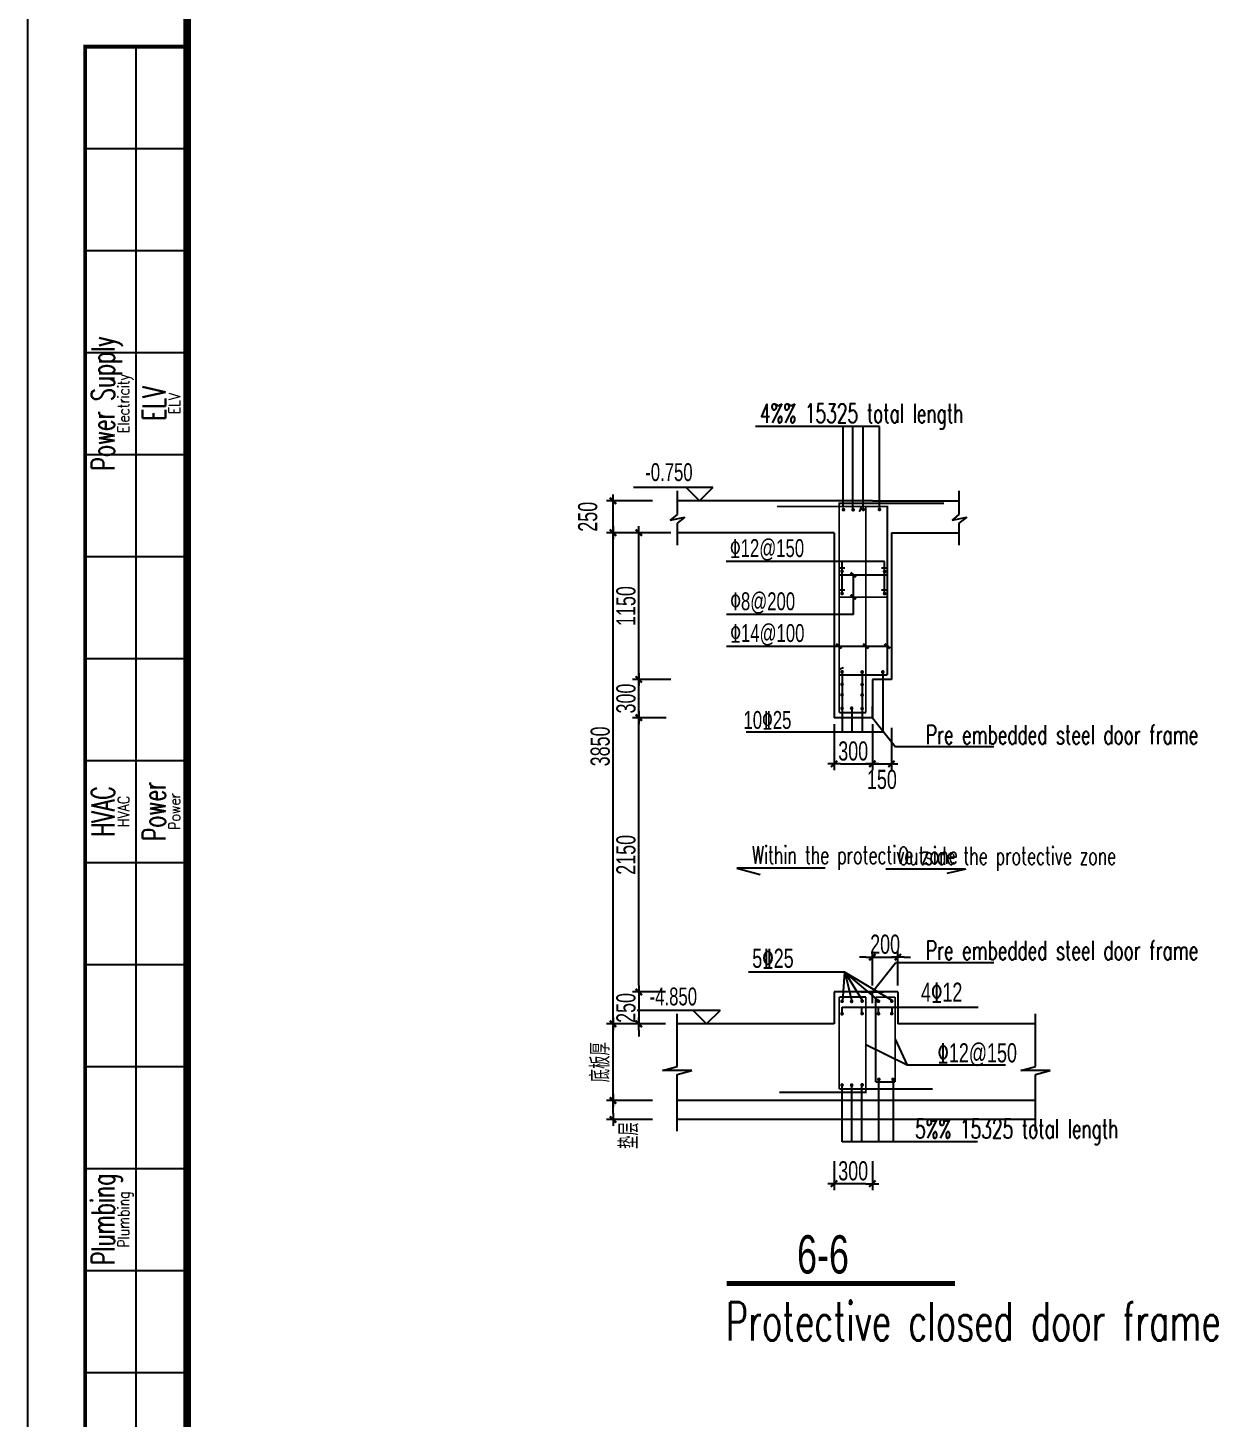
# Model space of a CAD drawing. Extents: x 68709 to 334654, y -65926 to 107615.
# Drawn here: x 68709 to 96715, y -8064 to 24657 of the extents above; entities that cross this region are included whole.
import ezdxf
from ezdxf.enums import TextEntityAlignment as Align
from ezdxf.xclip import XClip

# ---------------------------------------------------------------- set-up
doc = ezdxf.new("R2010")
doc.units = 0
doc.header["$LTSCALE"] = 2000
doc.header["$MEASUREMENT"] = 0
doc.header["$XCLIPFRAME"] = 0
doc.linetypes.add('DASH', pattern=[0.35, 0.25, -0.1])
doc.linetypes.add('DOTE', pattern=[2.42, 2, -0.2, 0.02, -0.2])
doc.layers.get('0').update_dxf_attribs({"linetype": 'CONTINUOUS'})
doc.layers.get('Defpoints').update_dxf_attribs({"linetype": 'CONTINUOUS'})
for name, color, linetype in [('AXIS', 3, 'CONTINUOUS'), ('dote', 8, 'CONTINUOUS'), ('RFPM$0$0-详图-line', 6, 'CONTINUOUS'), ('RFPM$0$0-详图-text', 4, 'CONTINUOUS'), ('RFPM$0$0-详图-钢筋', 1, 'CONTINUOUS')]:
    doc.layers.add(name, color=color, linetype=linetype)
doc.styles.add('0x_tk_A0_LIN$0$TKZ2_tjkts.shx', font='tjromant.shx', dxfattribs={"bigfont": 'tjkts.shx'})
doc.styles.add('DIM_FONT', font='SIMPLEX.shx', dxfattribs={"width": 0.8})
doc.styles.add('MEN', font='tjromans.shx', dxfattribs={"width": 0.7, "bigfont": 'tjhztxt.shx'})
doc.styles.add('RFPM$0$link', font='tj03-romand1.shx', dxfattribs={"width": 0.7, "bigfont": 'hztxt5.shx'})
doc.styles.add('TONGJI-FONT', font='simplex.shx', dxfattribs={"width": 0.65})
doc.dimstyles.new('DIMN300', dxfattribs={"dimscale": 1.5, "dimtxt": 300, "dimasz": 100, "dimexe": 100, "dimexo": 100, "dimgap": 100, "dimtad": 1, "dimdec": 0, "dimtxsty": 'MEN', "dimblk": 'ARCHTICK', "dimcen": 1.5, "dimdle": 100, "dimclrt": 7, "dimazin": 2, "dimtfac": 1, "dimtdec": 0, "dimtix": 1, "dimtmove": 2, "dimatfit": 3, "dimfxl": 0, "dimarcsym": 0})
doc.dimstyles.new('RFPM$0$jg-100p2', dxfattribs={"dimtxt": 300, "dimasz": 100, "dimexe": 100, "dimexo": 100, "dimgap": 50, "dimtad": 1, "dimdec": 0, "dimlfac": 0.5, "dimtxsty": 'RFPM$0$link', "dimblk": 'RFPM$0$0-dim-mark', "dimcen": 100, "dimazin": 2, "dimtfac": 1, "dimtdec": 0, "dimtix": 1, "dimtmove": 2, "dimatfit": 3, "dimldrblk": 'RFPM$0$0-dim-mark', "dimfxl": 0, "dimarcsym": 0})

# ---------------------------------------------------------------- blocks, each defined once
blk = doc.blocks.new('0x_tk_A0_LIN$0$TJAD_TK_A0')
for p, q in [((973, -441.7), (973, 399.3)), ((990, -412.7), (990, -156.7)), ((982, -172.7), (998, -172.7)), ((982, -188.7), (998, -188.7)), ((982, -204.7), (998, -204.7)), ((982, -220.7), (998, -220.7)), ((982, -236.7), (998, -236.7)), ((982, -252.7), (998, -252.7)), ((982, -268.7), (998, -268.7)), ((982, -284.7), (998, -284.7)), ((982, -300.7), (998, -300.7)), ((982, -316.7), (998, -316.7)), ((982, -332.7), (998, -332.7)), ((982, -348.7), (998, -348.7)), ((982, -364.7), (998, -364.7))]:
    blk.add_line(p, q)
at = {"const_width": 1.2}
blk.add_lwpolyline([(2152, -431.7), (2152, 389.3), (998, 389.3), (998, -431.7)], close=True, dxfattribs=at)
at = {"const_width": 0.6}
blk.add_lwpolyline([(998, -431.7), (982, -431.7), (982, -156.7), (998, -156.7)], dxfattribs=at)
for s, height, style, width, p in [('Power Supply', 3.6, 'TONGJI-FONT', 0.65, (984.79, -212.7)), ('Electricity', 1.8, '0x_tk_A0_LIN$0$TKZ2_tjkts.shx', 0.8, (988.02, -212.7)), ('ELV', 3.6, 'TONGJI-FONT', 0.65, (992.79, -212.7)), ('ELV', 1.8, '0x_tk_A0_LIN$0$TKZ2_tjkts.shx', 0.8, (996.02, -212.7)), ('Power', 3.6, 'TONGJI-FONT', 0.65, (992.79, -276.7)), ('HVAC', 3.6, 'TONGJI-FONT', 0.65, (984.79, -276.7)), ('HVAC', 1.8, '0x_tk_A0_LIN$0$TKZ2_tjkts.shx', 0.8, (988.02, -276.7)), ('Power', 1.8, '0x_tk_A0_LIN$0$TKZ2_tjkts.shx', 0.8, (996.02, -276.7)), ('Plumbing', 3.6, 'TONGJI-FONT', 0.65, (984.79, -340.7)), ('Plumbing', 1.8, '0x_tk_A0_LIN$0$TKZ2_tjkts.shx', 0.8, (988.02, -340.7))]:
    blk.add_text(s, height=height, rotation=90, dxfattribs=dict(style=style, width=width)).set_placement(p, align=Align.MIDDLE_CENTER)
blk = doc.blocks.new('0x_tk_A0_LIN')
blk.add_blockref('0x_tk_A0_LIN$0$TJAD_TK_A0', (-973, 441.7))
blk = doc.blocks.new('RFPM$0$0-dim-mark')
blk.add_line((-1, 0), (1, 0))
at = {"color": 0, "linetype": 'ByBlock', "const_width": 0.35}
blk.add_lwpolyline([(-0.5, -0.5), (0.5, 0.5)], dxfattribs=at)
blk = doc.blocks.new('*D192')
at = {"layer": 'Defpoints', "color": 0, "transparency": 16777216}
for p in [(518490641, 4145091374), (518491359, 4145091374), (518491359, 4145083674)]:
    blk.add_point(p, dxfattribs=at)
at = {"layer": 'RFPM$0$0-详图-text', "color": 0, "lineweight": -2, "transparency": 16777216}
for p, q in [((518491259, 4145091374), (518490541, 4145091374)), ((518490641, 4145083774), (518490641, 4145091274)), ((518491259, 4145083674), (518490541, 4145083674))]:
    blk.add_line(p, q, dxfattribs=at)
at = {"layer": 'RFPM$0$0-详图-text', "color": 0, "lineweight": -2, "transparency": 16777216, "xscale": 100, "yscale": 100, "zscale": 100}
for p, rotation in [((518490641, 4145091374), 90), ((518490641, 4145083674), 270)]:
    blk.add_blockref('RFPM$0$0-dim-mark', p, dxfattribs=dict(at, rotation=rotation))
at = {"layer": 'RFPM$0$0-详图-text', "color": 0, "transparency": 16777216, "insert": (518490441, 4145088024), "char_height": 300, "attachment_point": 5, "rotation": 90, "style": 'RFPM$0$link'}
blk.add_mtext('\\A1;3850', dxfattribs=at)
blk = doc.blocks.new('*D193')
at = {"layer": 'Defpoints', "color": 0, "transparency": 16777216}
for p in [(518490641, 4145083674), (518491359, 4145083674), (518491359, 4145082474)]:
    blk.add_point(p, dxfattribs=at)
at = {"layer": 'RFPM$0$0-详图-text', "color": 0, "lineweight": -2, "transparency": 16777216}
for p, q in [((518491259, 4145083674), (518490541, 4145083674)), ((518490641, 4145082574), (518490641, 4145083574)), ((518491259, 4145082474), (518490541, 4145082474))]:
    blk.add_line(p, q, dxfattribs=at)
at = {"layer": 'RFPM$0$0-详图-text', "color": 0, "lineweight": -2, "transparency": 16777216, "xscale": 100, "yscale": 100, "zscale": 100}
for p, rotation in [((518490641, 4145083674), 90), ((518490641, 4145082474), 270)]:
    blk.add_blockref('RFPM$0$0-dim-mark', p, dxfattribs=dict(at, rotation=rotation))
at = {"layer": 'RFPM$0$0-详图-text', "color": 0, "transparency": 16777216, "insert": (518490441, 4145083074), "char_height": 300, "attachment_point": 5, "rotation": 90, "style": 'RFPM$0$link'}
blk.add_mtext('\\A1;底板厚', dxfattribs=at)
blk = doc.blocks.new('*D194')
at = {"layer": 'Defpoints', "color": 0, "transparency": 16777216}
for p in [(518490641, 4145082474), (518491359, 4145082474), (518491359, 4145082174)]:
    blk.add_point(p, dxfattribs=at)
at = {"layer": 'RFPM$0$0-详图-text', "color": 0, "lineweight": -2, "transparency": 16777216}
for p, q in [((518491259, 4145082474), (518490541, 4145082474)), ((518490641, 4145082274), (518490641, 4145082374)), ((518491259, 4145082174), (518490541, 4145082174))]:
    blk.add_line(p, q, dxfattribs=at)
at = {"layer": 'RFPM$0$0-详图-text', "color": 0, "lineweight": -2, "transparency": 16777216, "xscale": 100, "yscale": 100, "zscale": 100}
for p, rotation in [((518490641, 4145082474), 90), ((518490641, 4145082174), 270)]:
    blk.add_blockref('RFPM$0$0-dim-mark', p, dxfattribs=dict(at, rotation=rotation))
at = {"layer": 'RFPM$0$0-详图-text', "color": 0, "transparency": 16777216, "insert": (518490891, 4145081924), "char_height": 300, "attachment_point": 5, "rotation": 90, "style": 'RFPM$0$link'}
blk.add_mtext('\\A1;垫层', dxfattribs=at)
blk = doc.blocks.new('*D195')
at = {"layer": 'Defpoints', "color": 0, "transparency": 16777216}
for p in [(518494105, 4145081624), (518494705, 4145081624), (518494105, 4145081169)]:
    blk.add_point(p, dxfattribs=at)
at = {"layer": 'RFPM$0$0-详图-text', "color": 0, "lineweight": -2, "transparency": 16777216}
for p, q in [((518494105, 4145081524), (518494105, 4145081069)), ((518494705, 4145081524), (518494705, 4145081069)), ((518494605, 4145081169), (518494205, 4145081169))]:
    blk.add_line(p, q, dxfattribs=at)
at = {"layer": 'RFPM$0$0-详图-text', "color": 0, "lineweight": -2, "transparency": 16777216, "xscale": 100, "yscale": 100, "zscale": 100, "rotation": 180}
blk.add_blockref('RFPM$0$0-dim-mark', (518494105, 4145081169), dxfattribs=at)
at = {"layer": 'RFPM$0$0-详图-text', "color": 0, "lineweight": -2, "transparency": 16777216, "xscale": 100, "yscale": 100, "zscale": 100}
blk.add_blockref('RFPM$0$0-dim-mark', (518494705, 4145081169), dxfattribs=at)
at = {"layer": 'RFPM$0$0-详图-text', "color": 0, "transparency": 16777216, "insert": (518494405, 4145081369), "char_height": 300, "attachment_point": 5, "style": 'RFPM$0$link'}
blk.add_mtext('\\A1;300', dxfattribs=at)
blk = doc.blocks.new('*D196')
at = {"layer": 'Defpoints', "color": 0, "transparency": 16777216}
for p in [(518490641, 4145091874), (518491359, 4145091874), (518491359, 4145091374)]:
    blk.add_point(p, dxfattribs=at)
at = {"layer": 'RFPM$0$0-详图-text', "color": 0, "lineweight": -2, "transparency": 16777216}
for p, q in [((518491259, 4145091874), (518490541, 4145091874)), ((518490641, 4145091474), (518490641, 4145091774)), ((518491259, 4145091374), (518490541, 4145091374))]:
    blk.add_line(p, q, dxfattribs=at)
at = {"layer": 'RFPM$0$0-详图-text', "color": 0, "lineweight": -2, "transparency": 16777216, "xscale": 100, "yscale": 100, "zscale": 100}
for p, rotation in [((518490641, 4145091874), 90), ((518490641, 4145091374), 270)]:
    blk.add_blockref('RFPM$0$0-dim-mark', p, dxfattribs=dict(at, rotation=rotation))
at = {"layer": 'RFPM$0$0-详图-text', "color": 0, "transparency": 16777216, "insert": (518490246, 4145091624), "char_height": 300, "attachment_point": 5, "rotation": 90, "style": 'RFPM$0$link'}
blk.add_mtext('\\A1;250', dxfattribs=at)
blk = doc.blocks.new('*D197')
at = {"layer": 'Defpoints', "color": 0, "transparency": 16777216}
for p in [(518491566, 4145084174), (518491045, 4145083674), (518491566, 4145083674)]:
    blk.add_point(p, dxfattribs=at)
at = {"layer": 'RFPM$0$0-详图-text', "color": 0, "lineweight": -2, "transparency": 16777216}
for p, q in [((518491045, 4145084274), (518491045, 4145084374)), ((518491466, 4145084174), (518490945, 4145084174)), ((518491045, 4145084174), (518491045, 4145083674)), ((518491466, 4145083674), (518490945, 4145083674)), ((518491045, 4145083574), (518491045, 4145083474))]:
    blk.add_line(p, q, dxfattribs=at)
at = {"layer": 'RFPM$0$0-详图-text', "color": 0, "lineweight": -2, "transparency": 16777216, "xscale": 100, "yscale": 100, "zscale": 100}
for p, rotation in [((518491045, 4145084174), 270), ((518491045, 4145083674), 90)]:
    blk.add_blockref('RFPM$0$0-dim-mark', p, dxfattribs=dict(at, rotation=rotation))
at = {"layer": 'RFPM$0$0-详图-text', "color": 0, "transparency": 16777216, "insert": (518490845, 4145083924), "char_height": 300, "attachment_point": 5, "rotation": 90, "style": 'RFPM$0$link'}
blk.add_mtext('\\A1;250', dxfattribs=at)
blk = doc.blocks.new('*D198')
at = {"layer": 'Defpoints', "color": 0, "transparency": 16777216}
for p in [(518494105, 4145088474), (518494705, 4145088474), (518494705, 4145087750)]:
    blk.add_point(p, dxfattribs=at)
at = {"layer": 'RFPM$0$0-详图-text', "color": 0, "lineweight": -2, "transparency": 16777216}
for p, q in [((518494105, 4145088374), (518494105, 4145087650)), ((518494705, 4145088374), (518494705, 4145087650)), ((518494205, 4145087750), (518494605, 4145087750))]:
    blk.add_line(p, q, dxfattribs=at)
at = {"layer": 'RFPM$0$0-详图-text', "color": 0, "lineweight": -2, "transparency": 16777216, "xscale": 100, "yscale": 100, "zscale": 100, "rotation": 180}
blk.add_blockref('RFPM$0$0-dim-mark', (518494105, 4145087750), dxfattribs=at)
at = {"layer": 'RFPM$0$0-详图-text', "color": 0, "lineweight": -2, "transparency": 16777216, "xscale": 100, "yscale": 100, "zscale": 100}
blk.add_blockref('RFPM$0$0-dim-mark', (518494705, 4145087750), dxfattribs=at)
at = {"layer": 'RFPM$0$0-详图-text', "color": 0, "transparency": 16777216, "insert": (518494405, 4145087950), "char_height": 300, "attachment_point": 5, "style": 'RFPM$0$link'}
blk.add_mtext('\\A1;300', dxfattribs=at)
blk = doc.blocks.new('*D199')
at = {"layer": 'Defpoints', "color": 0, "transparency": 16777216}
for p in [(518494705, 4145088474), (518495005, 4145088414), (518495005, 4145087750)]:
    blk.add_point(p, dxfattribs=at)
at = {"layer": 'RFPM$0$0-详图-text', "color": 0, "lineweight": -2, "transparency": 16777216}
for p, q in [((518494705, 4145088374), (518494705, 4145087650)), ((518495005, 4145088314), (518495005, 4145087650)), ((518494805, 4145087750), (518494905, 4145087750))]:
    blk.add_line(p, q, dxfattribs=at)
at = {"layer": 'RFPM$0$0-详图-text', "color": 0, "lineweight": -2, "transparency": 16777216, "xscale": 100, "yscale": 100, "zscale": 100, "rotation": 180}
blk.add_blockref('RFPM$0$0-dim-mark', (518494705, 4145087750), dxfattribs=at)
at = {"layer": 'RFPM$0$0-详图-text', "color": 0, "lineweight": -2, "transparency": 16777216, "xscale": 100, "yscale": 100, "zscale": 100}
blk.add_blockref('RFPM$0$0-dim-mark', (518495005, 4145087750), dxfattribs=at)
at = {"layer": 'RFPM$0$0-详图-text', "color": 0, "transparency": 16777216, "insert": (518494855, 4145087505), "char_height": 300, "attachment_point": 5, "style": 'RFPM$0$link'}
blk.add_mtext('\\A1;150', dxfattribs=at)
blk = doc.blocks.new('*D200')
at = {"layer": 'Defpoints', "color": 0, "transparency": 16777216}
for p in [(518491045, 4145088474), (518491572, 4145088474), (518491566, 4145084174)]:
    blk.add_point(p, dxfattribs=at)
at = {"layer": 'RFPM$0$0-详图-text', "color": 0, "lineweight": -2, "transparency": 16777216}
for p, q in [((518491472, 4145088474), (518490945, 4145088474)), ((518491045, 4145084274), (518491045, 4145088374)), ((518491466, 4145084174), (518490945, 4145084174))]:
    blk.add_line(p, q, dxfattribs=at)
at = {"layer": 'RFPM$0$0-详图-text', "color": 0, "lineweight": -2, "transparency": 16777216, "xscale": 100, "yscale": 100, "zscale": 100}
for p, rotation in [((518491045, 4145088474), 90), ((518491045, 4145084174), 270)]:
    blk.add_blockref('RFPM$0$0-dim-mark', p, dxfattribs=dict(at, rotation=rotation))
at = {"layer": 'RFPM$0$0-详图-text', "color": 0, "transparency": 16777216, "insert": (518490845, 4145086324), "char_height": 300, "attachment_point": 5, "rotation": 90, "style": 'RFPM$0$link'}
blk.add_mtext('\\A1;2150', dxfattribs=at)
blk = doc.blocks.new('*D201')
at = {"layer": 'Defpoints', "color": 0, "transparency": 16777216}
for p in [(518491045, 4145089074), (518491646, 4145089074), (518491572, 4145088474)]:
    blk.add_point(p, dxfattribs=at)
at = {"layer": 'RFPM$0$0-详图-text', "color": 0, "lineweight": -2, "transparency": 16777216}
for p, q in [((518491546, 4145089074), (518490945, 4145089074)), ((518491045, 4145088574), (518491045, 4145088974)), ((518491472, 4145088474), (518490945, 4145088474))]:
    blk.add_line(p, q, dxfattribs=at)
at = {"layer": 'RFPM$0$0-详图-text', "color": 0, "lineweight": -2, "transparency": 16777216, "xscale": 100, "yscale": 100, "zscale": 100}
for p, rotation in [((518491045, 4145089074), 90), ((518491045, 4145088474), 270)]:
    blk.add_blockref('RFPM$0$0-dim-mark', p, dxfattribs=dict(at, rotation=rotation))
at = {"layer": 'RFPM$0$0-详图-text', "color": 0, "transparency": 16777216, "insert": (518490845, 4145088774), "char_height": 300, "attachment_point": 5, "rotation": 90, "style": 'RFPM$0$link'}
blk.add_mtext('\\A1;300', dxfattribs=at)
blk = doc.blocks.new('*D202')
at = {"layer": 'Defpoints', "color": 0, "transparency": 16777216}
for p in [(518491045, 4145091374), (518491646, 4145091374), (518491646, 4145089074)]:
    blk.add_point(p, dxfattribs=at)
at = {"layer": 'RFPM$0$0-详图-text', "color": 0, "lineweight": -2, "transparency": 16777216}
for p, q in [((518491546, 4145091374), (518490945, 4145091374)), ((518491045, 4145089174), (518491045, 4145091274)), ((518491546, 4145089074), (518490945, 4145089074))]:
    blk.add_line(p, q, dxfattribs=at)
at = {"layer": 'RFPM$0$0-详图-text', "color": 0, "lineweight": -2, "transparency": 16777216, "xscale": 100, "yscale": 100, "zscale": 100}
for p, rotation in [((518491045, 4145091374), 90), ((518491045, 4145089074), 270)]:
    blk.add_blockref('RFPM$0$0-dim-mark', p, dxfattribs=dict(at, rotation=rotation))
at = {"layer": 'RFPM$0$0-详图-text', "color": 0, "transparency": 16777216, "insert": (518490845, 4145090224), "char_height": 300, "attachment_point": 5, "rotation": 90, "style": 'RFPM$0$link'}
blk.add_mtext('\\A1;1150', dxfattribs=at)
blk = doc.blocks.new('*D140')
at = {"layer": 'Defpoints', "color": 0, "transparency": 16777216}
for p in [(518495105, 4145084721), (518494705, 4145084174), (518495105, 4145084174)]:
    blk.add_point(p, dxfattribs=at)
at = {"layer": 'RFPM$0$0-详图-text', "color": 0, "lineweight": -2, "transparency": 16777216}
for p, q in [((518494605, 4145084721), (518494505, 4145084721)), ((518494705, 4145084274), (518494705, 4145084821)), ((518494705, 4145084721), (518495105, 4145084721)), ((518495105, 4145084274), (518495105, 4145084821)), ((518495205, 4145084721), (518495305, 4145084721))]:
    blk.add_line(p, q, dxfattribs=at)
at = {"layer": 'RFPM$0$0-详图-text', "color": 0, "lineweight": -2, "transparency": 16777216, "xscale": 100, "yscale": 100, "zscale": 100}
blk.add_blockref('RFPM$0$0-dim-mark', (518494705, 4145084721), dxfattribs=at)
at = {"layer": 'RFPM$0$0-详图-text', "color": 0, "lineweight": -2, "transparency": 16777216, "xscale": 100, "yscale": 100, "zscale": 100, "rotation": 180}
blk.add_blockref('RFPM$0$0-dim-mark', (518495105, 4145084721), dxfattribs=at)
at = {"layer": 'RFPM$0$0-详图-text', "color": 0, "transparency": 16777216, "insert": (518494905, 4145084921), "char_height": 300, "attachment_point": 5, "style": 'RFPM$0$link'}
blk.add_mtext('\\A1;200', dxfattribs=at)
blk = doc.blocks.new('_ArchTick')
at = {"color": 0, "linetype": 'ByBlock', "const_width": 0.15}
blk.add_lwpolyline([(-0.5, -0.5), (0.5, 0.5)], dxfattribs=at)
blk = doc.blocks.new('*D42')
at = {"layer": 'AXIS', "color": 0, "lineweight": -2, "transparency": 16777216}
for p, q in [((-5977, 80799), (-8443, 80799)), ((-8143, -2500), (-8143, 80799)), ((-5977, -2500), (-8443, -2500))]:
    blk.add_line(p, q, dxfattribs=at)
at = {"layer": 'Defpoints', "color": 0, "transparency": 16777216}
for p in [(-8143, 80799), (-5617, 80799), (-5617, -2500)]:
    blk.add_point(p, dxfattribs=at)
at = {"layer": 'AXIS', "color": 0, "lineweight": -2, "transparency": 16777216, "xscale": 120, "yscale": 120, "zscale": 120}
for p, rotation in [((-8143, 80799), 90), ((-8143, -2500), 270)]:
    blk.add_blockref('_ArchTick', p, dxfattribs=dict(at, rotation=rotation))
at = {"layer": 'AXIS', "color": 7, "transparency": 16777216, "insert": (-8503, 39150), "char_height": 360, "attachment_point": 5, "rotation": 90, "style": 'DIM_FONT'}
blk.add_mtext('\\A1;83299', dxfattribs=at)
blk = doc.blocks.new('RFPM')
at = {"layer": 'RFPM$0$0-详图-line'}
for p, q in [((518491646, 4145092028.1), (518491646, 4145091660.8)), ((518496062.4, 4145092028.1), (518496062.4, 4145091660.8)), ((518494705.1, 4145091874.2), (518491646, 4145091874.2)), ((518494705.1, 4145091874.2), (518496062.4, 4145091874.2)), ((518491646, 4145091660.8), (518491537.3, 4145091569.4)), ((518491537.3, 4145091569.4), (518491768.8, 4145091617.5)), ((518491768.8, 4145091617.5), (518491646, 4145091525.5)), ((518491646, 4145091525.5), (518491646, 4145091178.1)), ((518496062.4, 4145091660.8), (518495953.7, 4145091569.4)), ((518495953.7, 4145091569.4), (518496185.2, 4145091617.5)), ((518496185.2, 4145091617.5), (518496062.4, 4145091525.5)), ((518496062.4, 4145091525.5), (518496062.4, 4145091178.1)), ((518494105.1, 4145091374.2), (518491646, 4145091374.2)), ((518494105.1, 4145091374.2), (518494105.1, 4145088474.2)), ((518495005.1, 4145091374.2), (518496062.4, 4145091374.2)), ((518495005.1, 4145091374.2), (518495005.1, 4145089074.2)), ((518494705.1, 4145089074.2), (518494705.1, 4145088474.2)), ((518495005.1, 4145089074.2), (518494705.1, 4145089074.2)), ((518494705.1, 4145088474.2), (518494105.1, 4145088474.2)), ((518494705.1, 4145084174.2), (518494105.1, 4145084174.2)), ((518494105.1, 4145084174.2), (518494105.1, 4145083674.2)), ((518495105.1, 4145084174.2), (518494705.1, 4145084174.2)), ((518495105.1, 4145084174.2), (518495105.1, 4145083674.2)), ((518491646, 4145083003.7), (518491646, 4145083834)), ((518494105.1, 4145083674.2), (518491646, 4145083674.2)), ((518497263, 4145083674.2), (518495105.1, 4145083674.2)), ((518497263, 4145083003.7), (518497263, 4145083834)), ((518491415.7, 4145082942), (518491646, 4145083003.7)), ((518497032.8, 4145082942), (518497263, 4145083003.7)), ((518491876.2, 4145082942), (518491415.7, 4145082942)), ((518491646, 4145082880.3), (518491876.2, 4145082942)), ((518491646, 4145081993.6), (518491646, 4145082880.3)), ((518497493.3, 4145082942), (518497032.8, 4145082942)), ((518497263, 4145082880.3), (518497493.3, 4145082942)), ((518497263, 4145081993.6), (518497263, 4145082880.3)), ((518497263, 4145082474.2), (518491646, 4145082474.2)), ((518497263, 4145082174.2), (518491646, 4145082174.2))]:
    blk.add_line(p, q, dxfattribs=at)
at = {"layer": 'RFPM$0$0-详图-text'}
for p, q in [((518494818.6, 4145093036.5), (518492871.5, 4145093036.5)), ((518494248.8, 4145091767.1), (518494248.8, 4145093036.5)), ((518494400.9, 4145091765.9), (518494400.9, 4145093036.5)), ((518494559.1, 4145091770), (518494559.1, 4145093036.5)), ((518494818.6, 4145091770), (518494818.6, 4145093036.5)), ((518492205.6, 4145092084.2), (518490961.2, 4145092084.2)), ((518491995.6, 4145091874.2), (518491785.6, 4145092084.2)), ((518492205.6, 4145092084.2), (518491995.6, 4145091874.2)), ((518494897.7, 4145090922.9), (518492416, 4145090922.9)), ((518494229.8, 4145090421.8), (518494229.8, 4145090922.9)), ((518494897.7, 4145090419.4), (518494897.7, 4145090922.9)), ((518494410.3, 4145090089.5), (518494410.3, 4145090709.1)), ((518494410.3, 4145090089.5), (518492420.9, 4145090089.5)), ((518494939.7, 4145089591.4), (518492420.9, 4145089591.4)), ((518494229.8, 4145089208.8), (518494229.8, 4145088251.9)), ((518494544.8, 4145089206.3), (518494544.8, 4145088249.4)), ((518494867.3, 4145089206.3), (518494867.3, 4145088249.4)), ((518494381.1, 4145088636.5), (518494381.1, 4145088249.4)), ((518494705.1, 4145088474.2), (518495067.8, 4145088016.4)), ((518494867.3, 4145088249.4), (518492728.6, 4145088249.4)), ((518496609.4, 4145088016.4), (518495067.8, 4145088016.4)), ((518492582.8, 4145086115.8), (518492949, 4145086017.8)), ((518493965.4, 4145086115.8), (518492582.8, 4145086115.8)), ((518496151.1, 4145086101.8), (518494918.7, 4145086101.8)), ((518496168.5, 4145086101.8), (518495872.4, 4145086030.4)), ((518494705.1, 4145084174.2), (518495067.8, 4145084632)), ((518496609.4, 4145084632), (518495067.8, 4145084632)), ((518494274.7, 4145084486.8), (518492761.9, 4145084486.8)), ((518494244.5, 4145084028.4), (518494274.7, 4145084486.8)), ((518494274.7, 4145084486.8), (518494381.1, 4145084026.6)), ((518494274.7, 4145084486.8), (518494544.8, 4145084045.6)), ((518494801.6, 4145084043.1), (518494274.7, 4145084486.8)), ((518494274.7, 4145084486.8), (518495008.8, 4145084045.6)), ((518492318.5, 4145083884.2), (518491018.8, 4145083884.2)), ((518492108.5, 4145083674.2), (518491898.5, 4145083884.2)), ((518492318.5, 4145083884.2), (518492108.5, 4145083674.2)), ((518494229.8, 4145083832.9), (518494229.8, 4145083937.8)), ((518494229.8, 4145083937.8), (518496365.4, 4145083937.8)), ((518494542.8, 4145083835.3), (518494542.8, 4145083937.8)), ((518494799.9, 4145083835.3), (518494799.9, 4145083937.8)), ((518495013.5, 4145083835.3), (518495013.5, 4145083937.8)), ((518495062.5, 4145083432.8), (518495250.5, 4145083025.6)), ((518495250.5, 4145083025.6), (518494603.6, 4145083348.3)), ((518496792.2, 4145083025.6), (518495250.5, 4145083025.6)), ((518494802.2, 4145082804.3), (518494802.2, 4145081823.5)), ((518495030.3, 4145082789.5), (518495030.3, 4145081823.5)), ((518494230.4, 4145081823.5), (518494230.4, 4145082730.8)), ((518494381.4, 4145081823.5), (518494381.4, 4145082729)), ((518494539.4, 4145081823.5), (518494539.4, 4145082732.2)), ((518496353.4, 4145081823.5), (518494230.4, 4145081823.5))]:
    blk.add_line(p, q, dxfattribs=at)
for points, const_width in [([(518494449.6, 4145090677.7), (518494362.1, 4145090747.6)], 40), ([(518494449.6, 4145090331.2), (518494362.1, 4145090401.2)], 40), ([(518494224.1, 4145089559.9), (518494136.6, 4145089629.9)], 40), ([(518494647.4, 4145089559.9), (518494559.8, 4145089629.9)], 40), ([(518494983.5, 4145089559.9), (518494896, 4145089629.9)], 40), ([(518494705.1, 4145088474.2), (518494705.1, 4145088654.2)], 30), ([(518494705.1, 4145088474.2), (518494525.1, 4145088474.2)], 30), ([(518494705.1, 4145084174.2), (518494525.1, 4145084174.2)], 30), ([(518494705.1, 4145084174.2), (518494705.1, 4145083994.2)], 30), ([(518494885.1, 4145084174.2), (518494705.1, 4145084174.2)], 30), ([(518492421.3, 4145079603), (518496000.8, 4145079603)], 80)]:
    blk.add_lwpolyline(points, dxfattribs=dict(at, const_width=const_width))
at = {"layer": 'RFPM$0$0-详图-钢筋', "const_width": 30}
for points in [[(518493208.7, 4145091784.9), (518494939.7, 4145091784.9), (518494939.7, 4145089144.7)], [(518495827, 4145091835.2), (518494185.8, 4145091835.6), (518494185.8, 4145088551.4)], [(518494502.8, 4145091700.7), (518494535.4, 4145091784.9)], [(518494603.6, 4145091784.9), (518494603.6, 4145088551.4)], [(518494185.8, 4145090820.5), (518494278.8, 4145090820.5)], [(518494846.8, 4145090820.5), (518494939.7, 4145090820.5)], [(518494185.8, 4145090709.1), (518494939.7, 4145090709.1)], [(518494185.8, 4145090474), (518494278.8, 4145090474)], [(518494185.8, 4145090362.6), (518494939.7, 4145090362.6)], [(518494846.8, 4145090474), (518494939.7, 4145090474)], [(518494254.4, 4145089262), (518494185.8, 4145089229.4)], [(518494939.7, 4145089144.7), (518494185.8, 4145089144.7)], [(518494603.6, 4145088551.4), (518494185.8, 4145088551.4)], [(518494603.6, 4145084095.5), (518494185.8, 4145084095.5)], [(518494185.8, 4145084095.5), (518494185.8, 4145082653.9)], [(518494603.6, 4145084095.5), (518494603.6, 4145082601)], [(518494757.7, 4145084095.5), (518494757.7, 4145082762.8)], [(518495062.5, 4145084093.5), (518494757.7, 4145084093.5)], [(518495062.5, 4145084095.5), (518495062.5, 4145082762.8)], [(518495062.5, 4145082762.8), (518494757.7, 4145082762.8)], [(518494618.4, 4145082601), (518493246.9, 4145082601)], [(518494185.8, 4145082653.9), (518495650.5, 4145082653.9)]]:
    blk.add_lwpolyline(points, dxfattribs=at)
at = {"layer": 'RFPM$0$0-详图-钢筋', "const_width": 28.5}
for points in [[(518494266.9, 4145091734.9, -1), (518494237.5, 4145091734.9, -1)], [(518494418.1, 4145091733.9, -1), (518494388.7, 4145091733.9, -1)], [(518494578, 4145091738.1, -1), (518494548.5, 4145091738.1, -1)], [(518494831.7, 4145091738.1, -1), (518494802.3, 4145091738.1, -1)], [(518494244.5, 4145090768.3, 1), (518494215.1, 4145090768.3, 1)], [(518494912.4, 4145090765.9, 1), (518494883, 4145090765.9, 1)], [(518494244.5, 4145090421.8, 1), (518494215.1, 4145090421.8, 1)], [(518494912.4, 4145090419.4, 1), (518494883, 4145090419.4, 1)], [(518494244.5, 4145089193.2, 1), (518494215.1, 4145089193.2, 1)], [(518494559.5, 4145089190.8, 1), (518494530.1, 4145089190.8, 1)], [(518494883.6, 4145089190.8, 1), (518494854.2, 4145089190.8, 1)], [(518494244.5, 4145088996.2, 1), (518494215.1, 4145088996.2, 1)], [(518494244.5, 4145088831.9, 1), (518494215.1, 4145088831.9, 1)], [(518494559.5, 4145088993.8, 1), (518494530.1, 4145088993.8, 1)], [(518494559.5, 4145088829.5, 1), (518494530.1, 4145088829.5, 1)], [(518494244.5, 4145088619.9, 1), (518494215.1, 4145088619.9, 1)], [(518494395.8, 4145088621.8, 1), (518494366.3, 4145088621.8, 1)], [(518494559.5, 4145088617.5, 1), (518494530.1, 4145088617.5, 1)], [(518494244.5, 4145084028.4, -1), (518494215.1, 4145084028.4, -1)], [(518494559.5, 4145084030.8, -1), (518494530.1, 4145084030.8, -1)], [(518494816.3, 4145084028.4, -1), (518494786.9, 4145084028.4, -1)], [(518495023.6, 4145084030.8, -1), (518494994.1, 4145084030.8, -1)], [(518494244.5, 4145083832.9, -1), (518494215.1, 4145083832.9, -1)], [(518494395.8, 4145084026.6, -1), (518494366.3, 4145084026.6, -1)], [(518494559.5, 4145083835.3, -1), (518494530.1, 4145083835.3, -1)], [(518494816.3, 4145083832.9, -1), (518494786.9, 4145083832.9, -1)], [(518495023.6, 4145083835.3, -1), (518494994.1, 4145083835.3, -1)], [(518494821.4, 4145082804.3, -1), (518494791.9, 4145082804.3, -1)], [(518495045, 4145082804.3, -1), (518495015.5, 4145082804.3, -1)], [(518494244.5, 4145082716.1, -1), (518494215.1, 4145082716.1, -1)], [(518494395.8, 4145082714.3, -1), (518494366.3, 4145082714.3, -1)], [(518494559.5, 4145082718.5, -1), (518494530.1, 4145082718.5, -1)]]:
    blk.add_lwpolyline(points, format="xyb", close=True, dxfattribs=at)
at = {"layer": 'RFPM$0$0-详图-text'}
for s, height, style, width, p in [('4%% 15325 total length', 300, 'TONGJI-FONT', 0.65, (518492945.3, 4145093095.3)), ('-0.750', 280, 'RFPM$0$link', 0.7, (518491145.5, 4145092183.5)), ('%%13112@150', 280, 'RFPM$0$link', 0.7, (518492473.2, 4145090992.4)), ('%%1308@200', 280, 'RFPM$0$link', 0.7, (518492478, 4145090159)), ('%%13114@100', 280, 'RFPM$0$link', 0.7, (518492478, 4145089661)), ('10%%15325', 280, 'RFPM$0$link', 0.7, (518492685.7, 4145088298.4)), ('Pre embedded steel door frame', 300, 'TONGJI-FONT', 0.65, (518495542.4, 4145088058.4)), ('Within the protective zone', 280, 'TONGJI-FONT', 0.65, (518492820.8, 4145086181.5)), ('Outside the protective zone', 280, 'TONGJI-FONT', 0.65, (518495109.5, 4145086167.5)), ('Pre embedded steel door frame', 300, 'TONGJI-FONT', 0.65, (518495542.4, 4145084677.1)), ('5%%15325', 300, 'RFPM$0$link', 0.7, (518492823.5, 4145084552.4)), ('4%%13112', 300, 'RFPM$0$link', 0.7, (518495467.3, 4145084020.8)), ('-4.850', 280, 'RFPM$0$link', 0.7, (518491214.8, 4145083963.7)), ('%%13112@150', 300, 'RFPM$0$link', 0.7, (518495725.2, 4145083070.7)), ('5%% 15325 total length', 300, 'TONGJI-FONT', 0.65, (518495375.4, 4145081880.4)), ('6-6', 600, 'RFPM$0$link', 0.7, (518493525.8, 4145079760.9)), ('Protective closed door frame wall (movable threshold)', 600, 'TONGJI-FONT', 0.65, (518492408.5, 4145078710))]:
    blk.add_text(s, height=height, dxfattribs=dict(at, style=style, width=width)).set_placement(p)
for base, p1, p2, picture, middle in [((518490640.9, 4145091874.2), (518491358.8, 4145091374.2), (518491358.8, 4145091874.2), '*D196', (518490245.7, 4145091624.2)), ((518490640.9, 4145091374.2), (518491358.8, 4145083674.2), (518491358.8, 4145091374.2), '*D192', (518490440.9, 4145088024.2))]:
    dim = blk.add_linear_dim(base=base, p1=p1, p2=p2, angle=90, dimstyle='RFPM$0$jg-100p2', dxfattribs=at)
    dim.commit()
    dim.dimension.update_dxf_attribs({"geometry": picture, "text_midpoint": middle, "dimtype": 128})
for base, p1, p2, picture, middle in [((518491045.5, 4145091374.2), (518491646, 4145089074.2), (518491646, 4145091374.2), '*D202', (518490845.5, 4145090224.2)), ((518491045.5, 4145089074.2), (518491572, 4145088474.2), (518491646, 4145089074.2), '*D201', (518490845.5, 4145088774.2)), ((518491045.5, 4145088474.2), (518491566.3, 4145084174.2), (518491572, 4145088474.2), '*D200', (518490845.5, 4145086324.2)), ((518491045.5, 4145083674.2), (518491566.3, 4145084174.2), (518491566.3, 4145083674.2), '*D197', (518490845.5, 4145083924.2))]:
    dim = blk.add_linear_dim(base=base, p1=p1, p2=p2, angle=90, dimstyle='RFPM$0$jg-100p2', dxfattribs=at)
    dim.commit()
    dim.dimension.update_dxf_attribs({"geometry": picture, "text_midpoint": middle})
for base, p1, p2, picture, middle in [((518494705.1, 4145087750.5), (518494105.1, 4145088474.2), (518494705.1, 4145088474.2), '*D198', (518494405.1, 4145087950.5)), ((518495105.1, 4145084720.9), (518494705.1, 4145084174.2), (518495105.1, 4145084174.2), '*D140', (518494905.1, 4145084920.9)), ((518494105.1, 4145081169.4), (518494705.1, 4145081624.3), (518494105.1, 4145081624.3), '*D195', (518494405.1, 4145081369.4))]:
    dim = blk.add_linear_dim(base=base, p1=p1, p2=p2, dimstyle='RFPM$0$jg-100p2', dxfattribs=at)
    dim.commit()
    dim.dimension.update_dxf_attribs({"geometry": picture, "text_midpoint": middle})
dim = blk.add_linear_dim(base=(518495005.1, 4145087750.5), p1=(518494705.1, 4145088474.2), p2=(518495005.1, 4145088414.1), dimstyle='RFPM$0$jg-100p2', dxfattribs=at)
dim.commit()
dim.dimension.update_dxf_attribs({"geometry": '*D199', "text_midpoint": (518494855.1, 4145087505.4), "dimtype": 128})
dim = blk.add_linear_dim(base=(518490640.9, 4145083674.2), p1=(518491358.8, 4145082474.2), p2=(518491358.8, 4145083674.2), angle=90, text='base plate thickness', dimstyle='RFPM$0$jg-100p2', dxfattribs=at)
dim.commit()
dim.dimension.update_dxf_attribs({"geometry": '*D193', "text_midpoint": (518490440.9, 4145083074.2)})
dim = blk.add_linear_dim(base=(518490640.9, 4145082474.2), p1=(518491358.8, 4145082174.2), p2=(518491358.8, 4145082474.2), angle=90, text='cushion course', dimstyle='RFPM$0$jg-100p2', dxfattribs=at)
dim.commit()
dim.dimension.update_dxf_attribs({"geometry": '*D194', "text_midpoint": (518490890.9, 4145081923.5), "dimtype": 128})
blk = doc.blocks.new('ZW0702(CQ)')
at = {"layer": 'dote', "linetype": 'DOTE'}
blk.add_line((0, -9319.3), (0, 86030.2), dxfattribs=at)
at = {"layer": 'AXIS'}
dim = blk.add_aligned_dim(p1=(-5616.7262, -2500), p2=(-5616.7262, 80799.4668), distance=2526.5659, dimstyle='DIMN300', dxfattribs=at)
dim.commit()
dim.dimension.update_dxf_attribs({"geometry": '*D42', "text_midpoint": (-8503.2921, 39149.7334)})

msp = doc.modelspace()

# ---------------------------------------------------------------- block references
at = {"xscale": 150, "yscale": 150, "zscale": 150}
msp.add_blockref('0x_tk_A0_LIN', (68709.2, -18534.8), dxfattribs=at)
at = {"xscale": 1.501262773290653, "yscale": 1.501262773290653, "zscale": 1.501262773290653, "rotation": 2.5543e-11}
msp.add_blockref('RFPM', (-778308220.5, -6222858596.1), dxfattribs=at)
at = {"layer": 'dote', "linetype": 'DASH'}
ref = msp.add_blockref('ZW0702(CQ)', (96056.5, 6927.7), dxfattribs=at)
XClip(ref).set_block_clipping_path([(-15188.9695379891, 94941.8681304126), (-15188.9695379891, 40465.1350641153), (61935.0644099799, 40465.1350641153), (61935.0644099799, 44105.722128633), (59633.1171517283, 44105.722128633), (59633.1171517283, 47050.6298027338), (62623.2616241842, 47050.6298027338), (73235.5720788917, 48471.4198343426), (84175.6449556706, 48471.4198343426), (84175.6449556706, 47354.4222230357), (86928.2956268236, 47354.4222230357), (90677.7338378059, 94792.274815829)])

doc.saveas('drawing.dxf')
